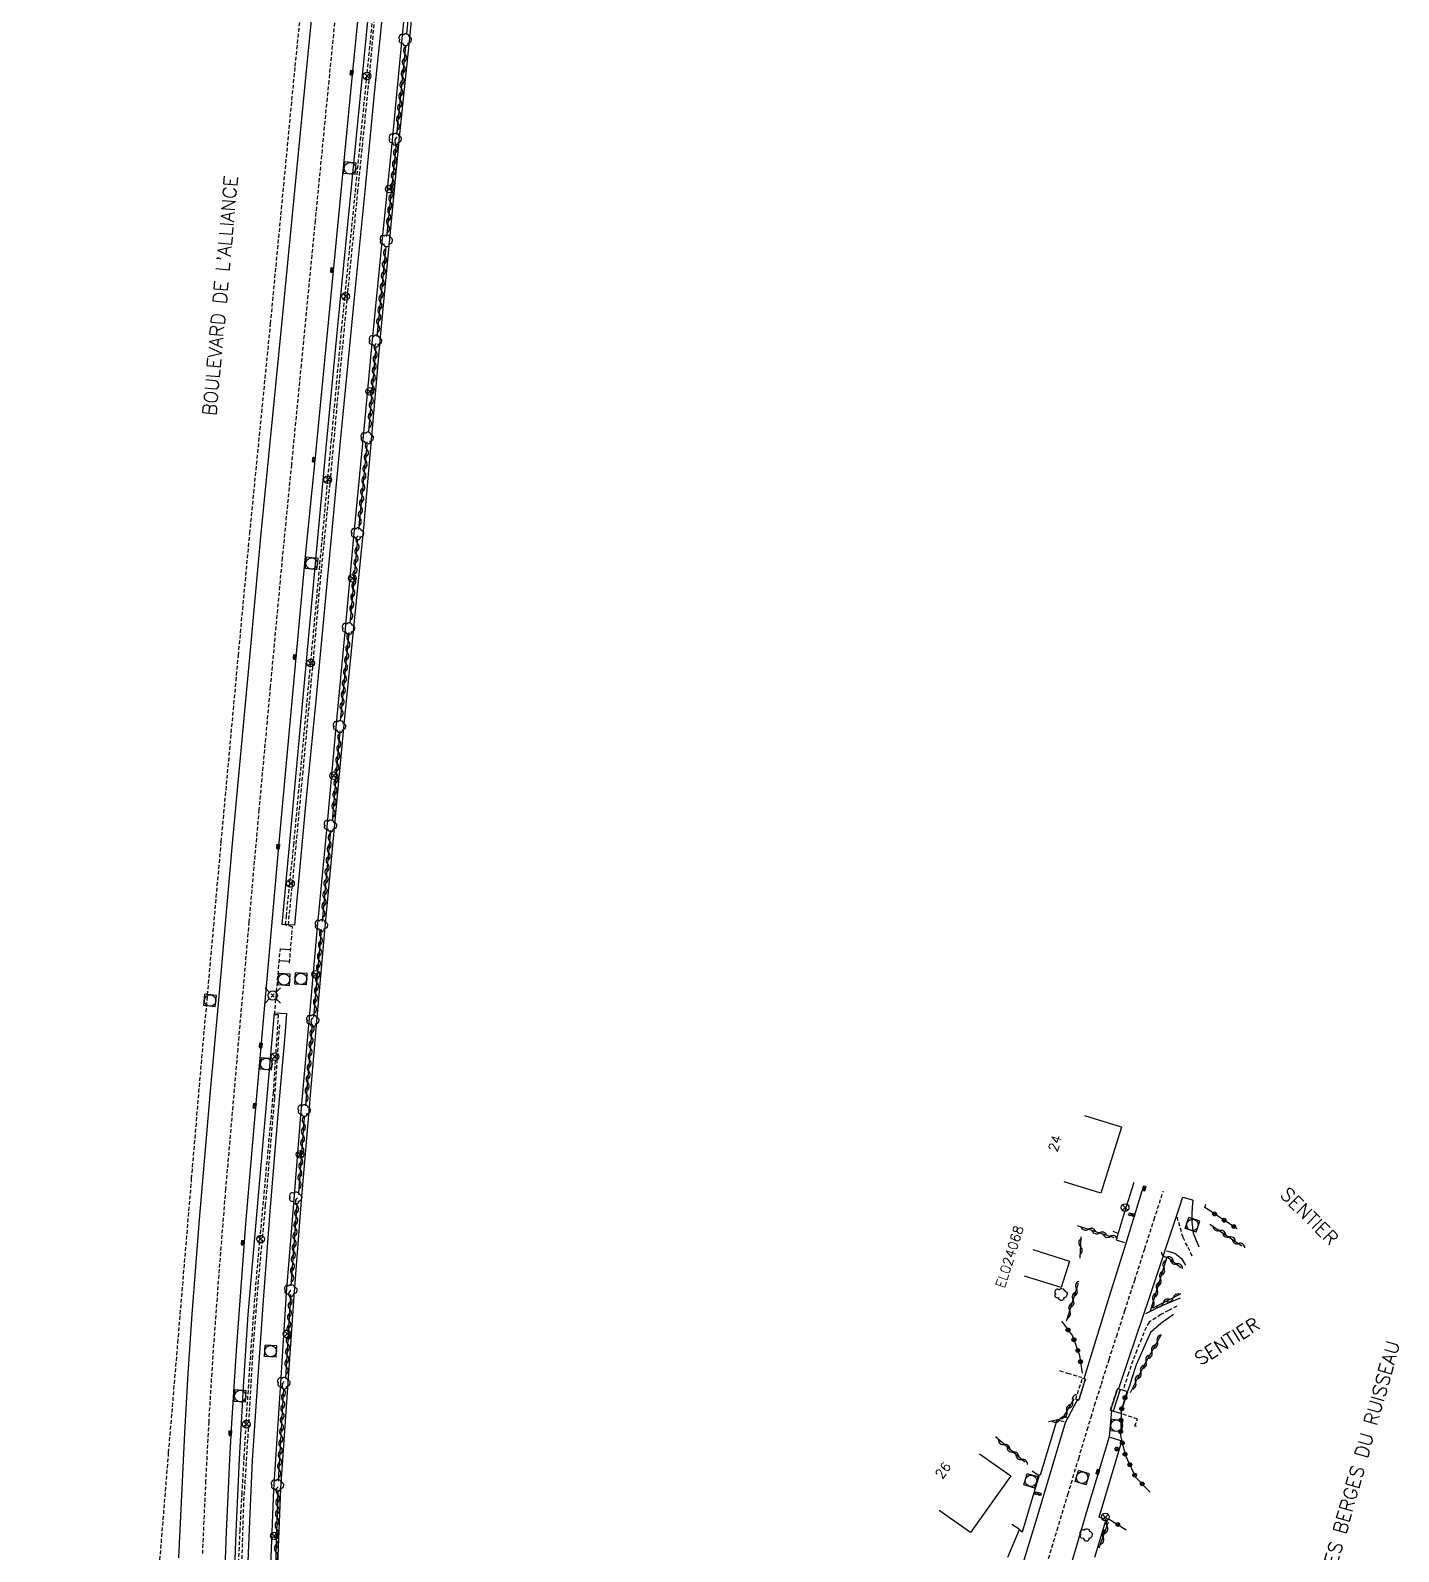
# Model space of a CAD drawing. Header units: millimetres. Extents: x 150015 to 151000, y 151000 to 152000.
# Drawn here: x 150374.3 to 150552.5, y 151464.8 to 151662.8 of the extents above; entities that cross this region are included whole.
import ezdxf
from ezdxf.enums import TextEntityAlignment as Align

# ---------------------------------------------------------------- set-up
doc = ezdxf.new("R2010")
doc.units = ezdxf.units.MM
doc.linetypes.add('DASHED', pattern=[0.75, 0.5, -0.25])
doc.layers.get('0').update_dxf_attribs({"linetype": 'CONTINUOUS'})
for name, color, linetype in [('W0001', 6, 'DASHED'), ('W0008', 7, 'CONTINUOUS'), ('W0014', 7, 'CONTINUOUS'), ('W0017', 7, 'CONTINUOUS'), ('W0060', 7, 'DASHED'), ('W0061', 7, 'CONTINUOUS'), ('W0100', 7, 'CONTINUOUS'), ('W0101', 7, 'CONTINUOUS'), ('W0105', 7, 'CONTINUOUS'), ('W0112', 1, 'DASHED'), ('W0113', 2, 'DASHED'), ('W0114', 2, 'DASHED'), ('W0125', 7, 'CONTINUOUS'), ('W0211', 2, 'CONTINUOUS'), ('W0300', 7, 'CONTINUOUS'), ('W0310', 3, 'CONTINUOUS'), ('W0322', 7, 'CONTINUOUS'), ('W0400', 7, 'CONTINUOUS'), ('W0420', 7, 'CONTINUOUS'), ('W0425', 7, 'CONTINUOUS'), ('W0431', 7, 'CONTINUOUS'), ('W0469', 7, 'CONTINUOUS'), ('W0476', 7, 'CONTINUOUS'), ('W0856', 7, 'CONTINUOUS'), ('W0989', 7, 'CONTINUOUS'), ('W0991', 7, 'CONTINUOUS'), ('W1102', 7, 'CONTINUOUS'), ('W1336', 3, 'CONTINUOUS'), ('W1338', 7, 'CONTINUOUS')]:
    doc.layers.add(name, color=color, linetype=linetype)
doc.styles.get("Standard").update_dxf_attribs({"font": 'romans.shx', "width": 0.85})

# ---------------------------------------------------------------- blocks, each defined once
blk = doc.blocks.new('T400')
for p, q in [((-0.15, 0.3), (0.15, 0.3)), ((-0.15, -0.25), (-0.15, 0.3)), ((-0.15, 0.15), (0.15, 0.15)), ((-0.15, 0), (0.15, 0)), ((0.15, 0.3), (0.15, -0.25)), ((-0.15, -0.15), (0.15, -0.15)), ((-0.15, -0.25), (-0.15, -0.3)), ((-0.15, -0.3), (0.15, -0.3)), ((0.15, -0.3), (0.15, -0.25))]:
    blk.add_line(p, q)
blk = doc.blocks.new('T420')
for p, q in [((0.75, 0.75), (-0.75, 0.75)), ((-0.75, 0.75), (-0.75, -0.75)), ((0.75, 0.75), (0.75, -0.75)), ((0.75, -0.75), (-0.75, -0.75))]:
    blk.add_line(p, q)
blk.add_ellipse((0, 0), major_axis=(-0.53, 0.53), ratio=1, start_param=3.926991, end_param=10.210176)
blk = doc.blocks.new('T300')
for p, q in [((-0.8, 0.51), (-0.86, 0.34)), ((-0.86, 0.34), (-0.86, 0.17)), ((-0.86, 0.17), (-0.74, 0.06)), ((-0.69, 0.63), (-0.8, 0.51)), ((-0.8, -0.06), (-0.74, 0.06)), ((-0.74, 0.06), (-0.69, 0.11)), ((-0.57, 0.69), (-0.69, 0.63)), ((-0.46, 0.69), (-0.57, 0.69)), ((-0.29, 0.63), (-0.46, 0.69)), ((-0.29, 0.63), (-0.17, 0.74)), ((-0.23, 0.57), (-0.29, 0.63)), ((-0.17, 0.74), (-0.06, 0.8)), ((-0.06, 0.8), (0.06, 0.8)), ((0.06, 0.8), (0.23, 0.74)), ((0.23, 0.74), (0.34, 0.63)), ((0.34, 0.63), (0.4, 0.51)), ((0.46, 0.46), (0.34, 0.46)), ((0.4, 0.51), (0.4, 0.46)), ((0.57, 0.4), (0.46, 0.46)), ((0.57, 0.4), (0.69, 0.29)), ((0.69, 0.29), (0.74, 0.17)), ((0.74, 0.06), (0.69, -0.17)), ((0.74, 0.17), (0.74, 0.06)), ((-0.8, -0.17), (-0.8, -0.06)), ((-0.8, -0.23), (-0.8, -0.17)), ((-0.74, -0.34), (-0.8, -0.23)), ((-0.69, -0.4), (-0.74, -0.34)), ((-0.51, -0.46), (-0.69, -0.4)), ((-0.4, -0.46), (-0.51, -0.46)), ((-0.4, -0.46), (-0.34, -0.46)), ((-0.34, -0.46), (-0.34, -0.4)), ((-0.34, -0.51), (-0.34, -0.46)), ((-0.29, -0.63), (-0.34, -0.51)), ((-0.17, -0.74), (-0.29, -0.63)), ((-0.06, -0.8), (-0.17, -0.74)), ((0.06, -0.8), (-0.06, -0.8)), ((0.17, -0.74), (0.06, -0.8)), ((0.23, -0.69), (0.17, -0.74)), ((0.29, -0.46), (0.23, -0.46)), ((0.29, -0.63), (0.23, -0.69)), ((0.46, -0.4), (0.29, -0.46)), ((0.34, -0.51), (0.29, -0.63)), ((0.34, -0.51), (0.34, -0.46)), ((0.57, -0.34), (0.46, -0.4)), ((0.63, -0.29), (0.57, -0.34)), ((0.69, -0.17), (0.63, -0.29))]:
    blk.add_line(p, q)
blk = doc.blocks.new('T469')
at = {"color": 0, "linetype": 'Continuous', "flags": 128}
for points in [[(-0.35, 0.35), (0.35, -0.35)], [(-0.35, -0.35), (0.35, 0.35)]]:
    blk.add_lwpolyline(points, dxfattribs=at)
at = {"color": 0, "linetype": 'Continuous'}
blk.add_circle((0, 0), 0.5, dxfattribs=at)
blk = doc.blocks.new('T476')
for p, q in [((-1, 1), (-0.4, 0.4)), ((-0.2, 0.2), (0.2, -0.2)), ((-0.2, -0.2), (0.2, 0.2)), ((0.4, 0.4), (1, 1)), ((-0.4, -0.4), (-1, -1)), ((0.4, -0.4), (1, -1))]:
    blk.add_line(p, q)
blk.add_ellipse((0, 0), major_axis=(-0.424, 0.424), ratio=1, start_param=3.926991, end_param=10.210176)
blk = doc.blocks.new('t310o')
at = {"color": 0, "linetype": 'Continuous'}
for centre, start, end in [((-0.5, 0.38), 216.8699, 323.1304), ((0.5, -0.37), 36.8699, 143.1303)]:
    blk.add_arc(centre, 0.625, start, end, dxfattribs=at)
blk = doc.blocks.new('T856')
for p, q in [((-0.125, 0), (0.125, 0)), ((0, 0.125), (0, -0.125))]:
    blk.add_line(p, q)
blk.add_ellipse((0, 0), major_axis=(-0.177, 0.177), ratio=1, start_param=3.9269908, end_param=10.2101761)
blk = doc.blocks.new('T425')
for p, q in [((-0.15, 0.6), (0.15, 0.6)), ((-0.15, 0.6), (-0.15, 0.3)), ((-0.15, 0.3), (0.15, 0.3)), ((-0.15, 0.15), (0.15, 0.15)), ((-0.15, -0.15), (-0.15, 0.15)), ((0, 0.45), (0.15, 0.45)), ((0.15, 0.45), (0.15, 0.3)), ((0.15, 0.15), (0.15, -0.15)), ((0.15, -0.15), (-0.15, -0.15))]:
    blk.add_line(p, q)
blk.add_ellipse((0, 0), major_axis=(-0.106, 0.106), ratio=1, start_param=3.926991, end_param=10.210176)
blk = doc.blocks.new('t322o')
at = {"color": 0, "linetype": 'Continuous'}
for radius in [0.25, 0.15]:
    blk.add_circle((0, 0), radius, dxfattribs=at)

msp = doc.modelspace()

# ---------------------------------------------------------------- linework, layer by layer
at = {"layer": 'W0001'}
for points in [[(150414.81, 151672.75), (150413.18, 151656.24), (150411.4, 151638.04), (150409.58, 151619.27), (150408.31, 151606.25), (150407.12, 151594.16), (150405.56, 151577.37), (150404.08, 151561.35), (150402.78, 151546.74), (150401.32, 151530.21), (150399.73, 151511.94), (150398.9, 151501.51), (150398.07, 151490.26), (150397.54, 151481.66), (150397.14, 151473.99), (150396.72, 151464.52)], [(150506.91, 151463.87), (150508.02, 151467.56), (150509.42, 151472.2), (150510.82, 151476.87), (150511.94, 151480.61), (150512.43, 151482.25), (150512.9, 151483.82), (150513.36, 151485.25), (150513.78, 151486.55), (150513.96, 151487.2), (150514.78, 151489.77), (150515.77, 151492.82), (150516.84, 151496.15), (150518.12, 151500.11), (150519.43, 151504.19), (150520.64, 151507.97), (150521.8, 151511.58), (150521.82, 151511.66)]]:
    msp.add_lwpolyline(points, dxfattribs=at)
at = {"layer": 'W0008'}
for points in [[(150393.67, 151463.93), (150393.9, 151469.36), (150394.16, 151474.79), (150394.44, 151480.21), (150394.66, 151484.08), (150394.89, 151487.94), (150395.13, 151491.8), (150395.39, 151495.67), (150396.35, 151507.99), (150397.76, 151524.7), (150398.87, 151536.52), (150400.64, 151556.95), (150402.93, 151581.64), (150404.35, 151596.85), (150407.07, 151624.52), (150410.33, 151657.95), (150412.53, 151680.42)], [(150399.68, 151462.58), (150399.86, 151467.31), (150400.06, 151472.03), (150400.29, 151476.76), (150400.55, 151481.49), (150400.84, 151486.22), (150401.16, 151490.94), (150401.51, 151495.66), (150402.39, 151507.43), (150403.77, 151523.55), (150406.63, 151556.08), (150410.11, 151593.92), (150411.45, 151607.23), (150413.04, 151623.86), (150416.32, 151657.49), (150418.48, 151679.11)], [(150503.45, 151462.8), (150505.66, 151470.07), (150509.1, 151481.54), (150510.68, 151484.51), (150510.84, 151484.48), (150511.69, 151487.18), (150511.54, 151487.27), (150514.85, 151497.99), (150516.99, 151504.89), (150519.05, 151511.57), (150519.31, 151512.41)], [(150524.34, 151510.91), (150523.89, 151509.53), (150519.98, 151497.8), (150517.25, 151489.7), (150515.99, 151485.92), (150515.86, 151485.92), (150514.95, 151483.16), (150515.09, 151483.1), (150514.78, 151479.68), (150511.99, 151470.37), (150509.09, 151460.66)]]:
    msp.add_lwpolyline(points, dxfattribs=at)
at = {"layer": 'W0014'}
msp.add_lwpolyline([(150408.73, 151546.29), (150407.13, 151546.38), (150408, 151556.2), (150412.89, 151608.94), (150414.3, 151623.85), (150417.55, 151656.93), (150419.68, 151678.63), (150421.18, 151692.52), (150422.76, 151692.38), (150421.78, 151681.78), (150420.6, 151669.27), (150419.15, 151655.01), (150417.9, 151642.29), (150416.51, 151628.39), (150414.62, 151608.84), (150412.84, 151589.82), (150411.5, 151575.54), (150410.16, 151561.97)], close=True, dxfattribs=at)
for points in [[(150405.4, 151457.41), (150406.04, 151472.85), (150406.88, 151486.03), (150407.69, 151498.39), (150408.63, 151510.09), (150409.55, 151521.55), (150410.56, 151533.27), (150411.7, 151546.04), (150413, 151559.58), (150414.1, 151571.66), (150415.31, 151584.47), (150416.45, 151596.85), (150417.7, 151609.94), (150418.79, 151621.6), (150420.15, 151635.25), (150421.42, 151648.06), (150422.7, 151661.26), (150423.88, 151673.07)], [(150400.93, 151462.54), (150401.12, 151467.29), (150401.32, 151472.05), (150401.54, 151476.8), (150401.8, 151481.51), (150402.07, 151486.22), (150402.37, 151490.93), (150402.7, 151495.64), (150403.66, 151507.12), (150406.13, 151534.89), (150406.13, 151534.89), (150407.66, 151534.81), (150407.47, 151531.91), (150406.52, 151521.18), (150405.51, 151509.04), (150404.61, 151496.87), (150403.89, 151486.91), (150403.21, 151476.63), (150402.83, 151467.73), (150402.39, 151457.01)], [(150518.02, 151512.79), (150516.76, 151508.81), (150515.69, 151505.33), (150516.8, 151505.01)], [(150525.67, 151510.51), (150525.66, 151510.49), (150524.46, 151510.86)], [(150508.93, 151481.63), (150507.96, 151481.87), (150505.8, 151474.69), (150505.67, 151474.71), (150505.1, 151472.84), (150503.46, 151467.3), (150503.05, 151467.57), (150501.57, 151463.97)], [(150512.93, 151464.04), (150514.38, 151468.94), (150513.49, 151469.24), (150516.46, 151479.12), (150514.97, 151479.59)]]:
    msp.add_lwpolyline(points, dxfattribs=at)
at = {"layer": 'W0017'}
for points in [[(150516.82, 151509.04), (150516.45, 151509.12)], [(150515.26, 151506.47), (150515.93, 151506.2)], [(150505.57, 151474.68), (150504.78, 151475.24)], [(150503.05, 151467.67), (150502.12, 151468.28)]]:
    msp.add_lwpolyline(points, dxfattribs=at)
at = {"layer": 'W0060'}
for points in [[(150525.6, 151503.22), (150524.97, 151504.52), (150524.41, 151505.66), (150523.56, 151508.55)], [(150523.62, 151496.69), (150522.52, 151496.15), (150521.53, 151495.6), (150520, 151494.61), (150519.6, 151493.94), (150518.99, 151492.47), (150518.4, 151490.96), (150517.87, 151489.62), (150517.31, 151487.96), (150516.59, 151485.76)]]:
    msp.add_lwpolyline(points, dxfattribs=at)
at = {"layer": 'W0061'}
for points in [[(150525.67, 151510.5), (150525.61, 151509.58), (150525.56, 151508.67), (150525.57, 151507.69), (150525.72, 151506.22), (150526.46, 151504.41)], [(150522.25, 151503.89), (150523.34, 151503.59), (150524.19, 151502.9), (150524.74, 151502.02)], [(150519.58, 151495.77), (150521.47, 151496.72), (150524.06, 151497.77)], [(150523.18, 151495.62), (150521.52, 151494.44), (150520.19, 151493.29), (150518.3, 151489.05), (150517.74, 151487.32), (150517.46, 151486.46), (150517.18, 151485.59)]]:
    msp.add_lwpolyline(points, dxfattribs=at)
at = {"layer": 'W0100'}
msp.add_lwpolyline([(150497.91, 151477.5), (150501.99, 151474.61), (150496.74, 151467.22), (150492.67, 151470.12)], dxfattribs=at)
at = {"layer": 'W0101'}
msp.add_lwpolyline([(150516.38, 151519.99), (150513.69, 151511.41), (150508.92, 151512.9)], dxfattribs=at)
at = {"layer": 'W0105'}
for points in [[(150406.75, 151541.72), (150408.09, 151541.62)], [(150406.88, 151543.23), (150408.21, 151543.12)]]:
    msp.add_lwpolyline(points, dxfattribs=at)
at = {"layer": 'W0112'}
for points in [[(150508.34, 151488.32), (150509.37, 151487.97), (150511.21, 151487.44)], [(150511.54, 151487.28), (150511.69, 151487.2), (150510.84, 151484.48), (150510.67, 151484.5), (150510.43, 151484.59), (150511.32, 151487.34), (150511.54, 151487.28)], [(150515.09, 151483.11), (150514.95, 151483.16), (150515.85, 151485.93), (150515.99, 151485.92), (150516.21, 151485.86), (150515.33, 151483.05), (150515.09, 151483.11)], [(150518.35, 151481.02), (150518.14, 151481.09), (150518.48, 151482.01), (150516.37, 151482.7)]]:
    msp.add_lwpolyline(points, dxfattribs=at)
at = {"layer": 'W0113'}
for points in [[(150408.07, 151541.37), (150408.45, 151546.07), (150407.56, 151546.32), (150407.66, 151547.49), (150408.62, 151556.73), (150413.51, 151609.24), (150414.85, 151623.84), (150418.11, 151656.5), (150421.1, 151685.96)], [(150374.33, 151239.62), (150375.33, 151249.89), (150377.54, 151272.75), (150379.2, 151293.88), (150381.13, 151315.23), (150383.15, 151337.72), (150385.73, 151368.39), (150383.54, 151368.58), (150384.62, 151382.13), (150385.91, 151397.04), (150387.09, 151412.75), (150388.47, 151429.41), (150389.65, 151445.15), (150390.89, 151459.93), (150392.33, 151477.64), (150393.53, 151491.94), (150395.32, 151513.32), (150396.59, 151528.26), (150399.18, 151557.17), (150401.41, 151581.39), (150402.9, 151597.34), (150405.6, 151624.61), (150408.8, 151658.12), (150411.1, 151680.3)], [(150401.42, 151462.57), (150401.63, 151467.4), (150401.88, 151472.22), (150402.16, 151477.04), (150402.52, 151483.01), (150402.92, 151488.97), (150403.35, 151494.94), (150403.81, 151500.9), (150405.97, 151524.44), (150406.63, 151534.62), (150406.11, 151534.65), (150406.88, 151543.23)]]:
    msp.add_lwpolyline(points, dxfattribs=at)
at = {"layer": 'W0114'}
for points in [[(150421.14, 151685.73), (150420.64, 151681.02), (150419.68, 151671.05), (150418.46, 151657.1), (150416.93, 151641.91), (150415.6, 151628.48), (150414.24, 151614.12), (150413.38, 151604.54), (150411.96, 151590.28), (150411.11, 151580.65), (150409.79, 151566.32), (150408.45, 151552.04), (150407.87, 151546.34)], [(150406.74, 151533.32), (150406.09, 151523.75), (150404.91, 151509.84), (150403.99, 151500.04), (150403.23, 151490.23), (150402.7, 151480.83), (150402.07, 151471.04), (150401.77, 151461.49), (150401.4, 151451.87), (150401.16, 151443.28), (150400.95, 151433.84), (150400.73, 151428.17), (150400.27, 151419.31), (150399.66, 151409.2), (150398.82, 151399.44), (150398.3, 151390.91), (150397.28, 151380.45), (150397.23, 151380.25), (150396.87, 151375.64)]]:
    msp.add_lwpolyline(points, dxfattribs=at)
at = {"layer": 'W0125'}
msp.add_lwpolyline([(150516.21, 151485.86), (150515.33, 151483.05), (150516.31, 151482.78), (150517.2, 151485.53), (150516.21, 151485.86)], dxfattribs=at)
at = {"layer": 'W0211'}
msp.add_lwpolyline([(150401.79, 151376.52), (150402.42, 151385.21), (150403.65, 151399.63), (150404.78, 151416.03), (150405.68, 151432.82), (150405.93, 151446.21), (150406.34, 151457.56), (150406.95, 151472.96), (150408.69, 151498), (150409.6, 151509.94), (150411.53, 151532.82), (150412.67, 151545.57), (150415.23, 151572.92), (150417.75, 151598.04), (150419.92, 151622.9), (150422.42, 151649.32), (150423.77, 151662.23), (150424.79, 151672.95), (150426.23, 151686.51)], dxfattribs=at)
at = {"layer": 'W0310'}
for points in [[(150423.33, 151662.35), (150424.38, 151672.98)], [(150422.03, 151649.26), (150423.21, 151660.68)], [(150420.75, 151635.97), (150421.98, 151648.02)], [(150419.46, 151622.93), (150420.63, 151634.61)], [(150418.4, 151610.57), (150419.34, 151621.58)], [(150417.07, 151597.8), (150418.19, 151608.79)], [(150415.97, 151585.56), (150416.98, 151596.53)], [(150414.7, 151572.86), (150415.85, 151584.4)], [(150413.68, 151559.86), (150414.66, 151571.6)], [(150412.35, 151546.8), (150413.43, 151558.69)], [(150411.25, 151534.32), (150412.24, 151545.65)], [(150410.17, 151522.8), (150411.07, 151533.29)], [(150409.26, 151511.48), (150410, 151521.28)], [(150408.29, 151499.36), (150409.07, 151510)], [(150511.11, 151505.74), (150510.99, 151502.96)], [(150520.11, 151495.98), (150522.36, 151503.13), (150524.14, 151501.73)], [(150407.6, 151487.3), (150408.22, 151498.23)], [(150510.75, 151499.67), (150509.19, 151494.69)], [(150524.11, 151498.29), (150520.46, 151496.43)], [(150517.57, 151485.45), (150518.55, 151487.45), (150519.6, 151489.44), (150521.57, 151492.99)], [(150406.65, 151473.9), (150407.33, 151485.97)], [(150510.21, 151484.62), (150508.67, 151482.02), (150506.88, 151481.65)], [(150406.15, 151458.68), (150406.57, 151472.81)], [(150513.5, 151465.22), (150514.71, 151468.62)]]:
    msp.add_lwpolyline(points, dxfattribs=at)
at = {"layer": 'W0322'}
for points in [[(150527.25, 151509.53), (150527.39, 151510)], [(150508.57, 151494.77), (150510.01, 151492.85), (150510.94, 151490.3), (150511.26, 151487.99)], [(150517.08, 151485.57), (150516.35, 151483.08), (150516.27, 151479.88), (150516.88, 151477.36), (150518.23, 151474.46), (150520.11, 151472.49)]]:
    msp.add_lwpolyline(points, dxfattribs=at)
at = {"layer": 'W0431'}
msp.add_lwpolyline([(150504.86, 151504.08), (150509.63, 151502.57), (150508.54, 151499.12), (150503.77, 151500.63)], dxfattribs=at)
at = {"layer": 'W1102'}
msp.add_lwpolyline([(150516.38, 151519.99), (150511.6, 151521.48)], dxfattribs=at)
at = {"layer": 'W1336'}
for points in [[(150515.44, 151505.62), (150510.65, 151507.18)], [(150527.9, 151507.38), (150532.05, 151504.57)], [(150503.79, 151476.39), (150499.99, 151479.68)]]:
    msp.add_lwpolyline(points, dxfattribs=at)
at = {"layer": 'W1338'}
for points in [[(150531.46, 151506.78), (150527.25, 151509.53)], [(150514.65, 151469.08), (150517.02, 151467.58)]]:
    msp.add_lwpolyline(points, dxfattribs=at)

# ---------------------------------------------------------------- block references
at = {"layer": 'W0300'}
for p in [(150423.18, 151661.57), (150421.88, 151648.61), (150420.71, 151635.4), (150419.3, 151622.34), (150418.23, 151609.72), (150416.96, 151597.26), (150415.8, 151584.9), (150414.63, 151572.15), (150413.43, 151559.23), (150412.26, 151546.25), (150411.15, 151533.87), (150410.02, 151522.17), (150408.91, 151510.78), (150408.28, 151498.74), (150508.56, 151498.22), (150407.37, 151486.67), (150406.55, 151473.36), (150511.85, 151466.91)]:
    msp.add_blockref('T300', p, dxfattribs=at)
at = {"layer": 'W0310'}
for p, rotation in [((150423.11, 151659.71), 84.070866724857), ((150422.95, 151658.22), 84.070866724857), ((150422.8, 151656.72), 84.070866724857), ((150422.49, 151653.74), 84.070866724857), ((150422.64, 151655.23), 84.070866724857), ((150422.34, 151652.25), 84.070866724857), ((150422.18, 151650.76), 84.070866724857), ((150421.97, 151647.9), 84.14508164265466), ((150421.82, 151646.41), 84.14508164265466), ((150421.66, 151644.92), 84.14508164265466), ((150421.36, 151641.94), 84.14508164265466), ((150421.51, 151643.43), 84.14508164265466), ((150421.2, 151640.44), 84.14508164265466), ((150421.05, 151638.95), 84.14508164265466), ((150420.9, 151637.46), 84.14508164265466), ((150420.35, 151631.88), 84.31489422056566), ((150420.5, 151633.38), 84.31489422056566), ((150420.21, 151630.39), 84.31489422056566), ((150420.06, 151628.9), 84.31489422056566), ((150419.76, 151625.91), 84.31489422056566), ((150419.91, 151627.41), 84.31489422056566), ((150419.61, 151624.42), 84.31489422056566), ((150419.29, 151621.04), 85.16642324790328), ((150419.04, 151618.05), 85.16642324790328), ((150419.16, 151619.54), 85.16642324790328), ((150418.91, 151616.55), 85.16642324790328), ((150418.78, 151615.06), 85.16642324790328), ((150418.53, 151612.07), 85.16642324790328), ((150418.66, 151613.56), 85.16642324790328), ((150418.14, 151608.25), 84.16695397639496), ((150417.98, 151606.76), 84.16695397639496), ((150417.83, 151605.27), 84.16695397639496), ((150417.53, 151602.28), 84.16695397639496), ((150417.68, 151603.77), 84.16695397639496), ((150417.37, 151600.79), 84.16695397639496), ((150417.22, 151599.3), 84.16695397639496), ((150416.79, 151594.52), 84.75374812914251), ((150416.93, 151596.01), 84.75374812914251), ((150416.66, 151593.02), 84.75374812914251), ((150416.52, 151591.53), 84.75374812914251), ((150416.24, 151588.54), 84.75374812914251), ((150416.38, 151590.04), 84.75374812914251), ((150416.11, 151587.05), 84.75374812914251), ((150415.74, 151583.31), 84.30153499894818), ((150415.44, 151580.32), 84.30153499894818), ((150415.59, 151581.82), 84.30153499894818), ((150415.29, 151578.83), 84.30153499894818), ((150415.14, 151577.34), 84.30153499894818), ((150414.84, 151574.35), 84.30153499894818), ((150414.99, 151575.85), 84.30153499894818), ((150414.43, 151568.83), 85.23831999473009), ((150414.55, 151570.33), 85.23831999473009), ((150414.3, 151567.34), 85.23831999473009), ((150414.18, 151565.84), 85.23831999473009), ((150413.93, 151562.85), 85.23831999473009), ((150414.05, 151564.35), 85.23831999473009), ((150413.8, 151561.36), 85.23831999473009), ((150413.3, 151557.25), 84.81939414507053), ((150413.17, 151555.76), 84.81939414507053), ((150412.89, 151552.77), 84.81939414507053), ((150413.03, 151554.27), 84.81939414507053), ((150412.76, 151551.28), 84.81939414507053), ((150412.62, 151549.79), 84.81939414507053), ((150412.49, 151548.29), 84.81939414507053), ((150412.16, 151544.78), 85.02881153305573), ((150412.03, 151543.29), 85.02881153305573), ((150411.9, 151541.79), 85.02881153305573), ((150411.64, 151538.81), 85.02881153305573), ((150411.77, 151540.3), 85.02881153305573), ((150411.51, 151537.31), 85.02881153305573), ((150411.38, 151535.82), 85.02881153305573), ((150411.07, 151533.26), 85.08003193807372), ((150410.94, 151531.76), 85.08003193807372), ((150410.81, 151530.27), 85.08003193807372), ((150410.56, 151527.28), 85.08003193807372), ((150410.69, 151528.77), 85.08003193807372), ((150410.43, 151525.79), 85.08003193807372), ((150410.3, 151524.29), 85.08003193807372), ((150409.82, 151518.96), 85.69310423855545), ((150409.93, 151520.46), 85.69310423855545), ((150409.71, 151517.46), 85.69310423855545), ((150409.6, 151515.97), 85.69310423855545), ((150409.37, 151512.98), 85.69310423855545), ((150409.48, 151514.47), 85.69310423855545), ((150409.05, 151509.83), 85.84132130700836), ((150408.94, 151508.34), 85.84132130700836), ((150408.73, 151505.35), 85.84132130700836), ((150408.84, 151506.84), 85.84132130700836), ((150408.62, 151503.85), 85.84132130700836), ((150511.05, 151504.45), 267.5031517305111), ((150408.51, 151502.35), 85.84132130700836), ((150521.91, 151501.71), 72.48542943953622), ((150522.37, 151503.12), 321.6843650924512), ((150523.55, 151502.19), 321.6843650924512), ((150408.4, 151500.86), 85.84132130700836), ((150521.46, 151500.28), 72.48542943953622), ((150408.19, 151497.79), 86.76530129419767), ((150510.09, 151497.55), 252.5827047914636), ((150510.53, 151498.98), 252.5827047914636), ((150520.56, 151497.41), 72.48542943953622), ((150521.01, 151498.85), 72.48542943953622), ((150523.14, 151497.79), 206.9114693055764), ((150408.11, 151496.29), 86.76530129419767), ((150509.64, 151496.12), 252.5827047914636), ((150521.8, 151497.11), 206.9114693055764), ((150407.94, 151493.29), 86.76530129419767), ((150408.02, 151494.79), 86.76530129419767), ((150407.85, 151491.8), 86.76530129419767), ((150521.07, 151492.08), 61.05052462206789), ((150407.77, 151490.3), 86.76530129419767), ((150519.61, 151489.46), 61.05052462206789), ((150520.34, 151490.77), 61.05052462206789), ((150407.68, 151488.8), 86.76530129419767), ((150518.91, 151488.13), 62.26677005454589), ((150407.32, 151485.88), 86.77651241280209), ((150518.23, 151486.8), 63.77888399124578), ((150407.24, 151484.38), 86.77651241280209), ((150510.03, 151484.32), 239.3692714121429), ((150407.07, 151481.39), 86.77651241280209), ((150407.15, 151482.89), 86.77651241280209), ((150508.35, 151481.95), 191.8248625078567), ((150509.27, 151483.03), 239.3692714121429), ((150406.99, 151479.89), 86.77651241280209), ((150406.9, 151478.39), 86.77651241280209), ((150406.73, 151475.4), 86.77651241280209), ((150406.82, 151476.9), 86.77651241280209), ((150406.55, 151472.17), 88.28926463075545), ((150406.51, 151470.67), 88.28926463075545), ((150406.42, 151467.67), 88.28926463075545), ((150406.46, 151469.17), 88.28926463075545), ((150514.51, 151468.05), 70.37188914252833), ((150406.37, 151466.17), 88.28926463075545), ((150514.01, 151466.64), 70.37188914252833), ((150406.33, 151464.68), 88.28926463075545)]:
    msp.add_blockref('t310o', p, dxfattribs=dict(at, rotation=rotation))
at = {"layer": 'W0322'}
for p, rotation in [((150509.44, 151493.61), 307.1742006010987), ((150510.2, 151492.34), 289.8327292712866), ((150510.71, 151490.93), 289.8327292712866), ((150511.05, 151489.48), 278.0509663974441), ((150516.85, 151484.79), 253.4667341124782), ((150516.43, 151483.35), 253.4667341124782), ((150516.28, 151480.37), 268.5920628522252), ((150516.32, 151481.87), 268.5920628522252), ((150516.5, 151478.89), 283.5866376842673), ((150516.86, 151477.44), 283.5866376842673), ((150517.48, 151476.07), 295.1195629659431), ((150518.12, 151474.71), 295.1195629659431), ((150519.08, 151473.58), 313.6277316214499)]:
    msp.add_blockref('t322o', p, dxfattribs=dict(at, rotation=rotation))
at = {"layer": 'W0400'}
for p, rotation in [((150416.15, 151657.29), 353.6085644236329), ((150413.6, 151631.6), 354.5542307953575), ((150411.25, 151606.92), 355.0005945965748), ((150408.77, 151581.23), 355.4516611471867), ((150406.58, 151556.54), 355.6796875663627), ((150404.32, 151530.67), 354.712012783603), ((150403.52, 151522.79), 353.6484874105251), ((150519.35, 151512.03), 343.1723431734979), ((150402, 151504.96), 356.4103463607966), ((150400.35, 151480.16), 357.4895363528909), ((150513.31, 151475.12), 163.6016299179401)]:
    msp.add_blockref('T400', p, dxfattribs=dict(at, rotation=rotation))
at = {"layer": 'W0420'}
for p, rotation in [((150415.94, 151644.84), 264.0237186574735), ((150410.95, 151593.39), 263.9924906610888), ((150407.35, 151539.23), 265.7703001907292), ((150409.57, 151539.31), 266.7990727729527), ((150397.72, 151536.49), 263.7359690162381), ((150405.05, 151528.23), 264.9121491901884), ((150525.63, 151507.29), 251.2970277371696), ((150405.62, 151490.84), 266.5519590934853), ((150401.64, 151485), 266.3657601442516), ((150515.76, 151481.15), 265.1412347185183), ((150504.61, 151473.96), 253.7734064293491), ((150511.28, 151474.38), 252.9911361717905)]:
    msp.add_blockref('T420', p, dxfattribs=dict(at, rotation=rotation))
at = {"layer": 'W0425'}
for p, rotation in [((150517.52, 151508.66), 253.6571843993271), ((150505.31, 151472.35), 253.136655155953)]:
    msp.add_blockref('T425', p, dxfattribs=dict(at, rotation=rotation))
at = {"layer": 'W0469'}
for p in [(150418.16, 151656.86), (150421.06, 151642.14), (150415.37, 151628.17), (150418.52, 151615.79), (150413.04, 151604.31), (150416.25, 151591.46), (150410.81, 151580.43), (150413.82, 151565.77), (150408.19, 151551.74), (150411.49, 151539.9), (150406.16, 151529.19), (150409.44, 151516.46), (150516.87, 151509.54), (150404.3, 151505.43), (150407.75, 151493.1), (150402.44, 151481.34), (150514.29, 151469.25), (150406.1, 151466.79)]:
    msp.add_blockref('T469', p, dxfattribs=at)
at = {"layer": 'W0476'}
msp.add_blockref('T476', (150405.88, 151537.15), dxfattribs=at)
at = {"layer": 'W0856'}
msp.add_blockref('T856', (150515.79, 151478.1), dxfattribs=at)
at = {"layer": 'W1336'}
for p, rotation in [((150512.07, 151506.72), 161.9224621630064), ((150513.5, 151506.25), 161.9224621630064), ((150514.92, 151505.78), 161.9224621630064), ((150529.14, 151506.54), 325.8862519901057), ((150530.38, 151505.7), 325.8862519901057), ((150531.63, 151504.86), 325.8862519901057), ((150501.12, 151478.7), 139.1334947095602), ((150502.26, 151477.72), 139.1334947095602), ((150503.39, 151476.74), 139.1334947095602)]:
    msp.add_blockref('t310o', p, dxfattribs=dict(at, rotation=rotation))
at = {"layer": 'W1338'}
for p, rotation in [((150528.5, 151508.71), 146.8987773602931), ((150529.76, 151507.89), 146.8987773602931), ((150531.02, 151507.07), 146.8987773602931), ((150515.92, 151468.28), 327.5919211625152)]:
    msp.add_blockref('t322o', p, dxfattribs=dict(at, rotation=rotation))

# ---------------------------------------------------------------- texts
at = {"layer": 'W0989'}
msp.add_text("BOULEVARD DE L'ALLIANCE", height=1.75, rotation=84.7502, dxfattribs=at).set_placement((150398.48, 151612.57))
for s, rotation, p in [('SENTIER', 315.0296, (150537.55, 151511.72)), ('SENTIER', 32.1256, (150526.17, 151489.65)), ('RUE DES BERGES DU RUISSEAU', 74.1287, (150541.58, 151456.03))]:
    msp.add_text(s, height=1.75, rotation=rotation, dxfattribs=at).set_placement(p, align=Align.MIDDLE_LEFT)
at = {"layer": 'W0991'}
for s, rotation, p in [('24', 72.6262, (150508.33, 151517.73)), ('EL024068', 72.4109, (150502.41, 151502.96)), ('26', 54.6375, (150493.66, 151474.97))]:
    msp.add_text(s, height=1.25, rotation=rotation, dxfattribs=at).set_placement(p, align=Align.CENTER)

doc.saveas('drawing.dxf')
